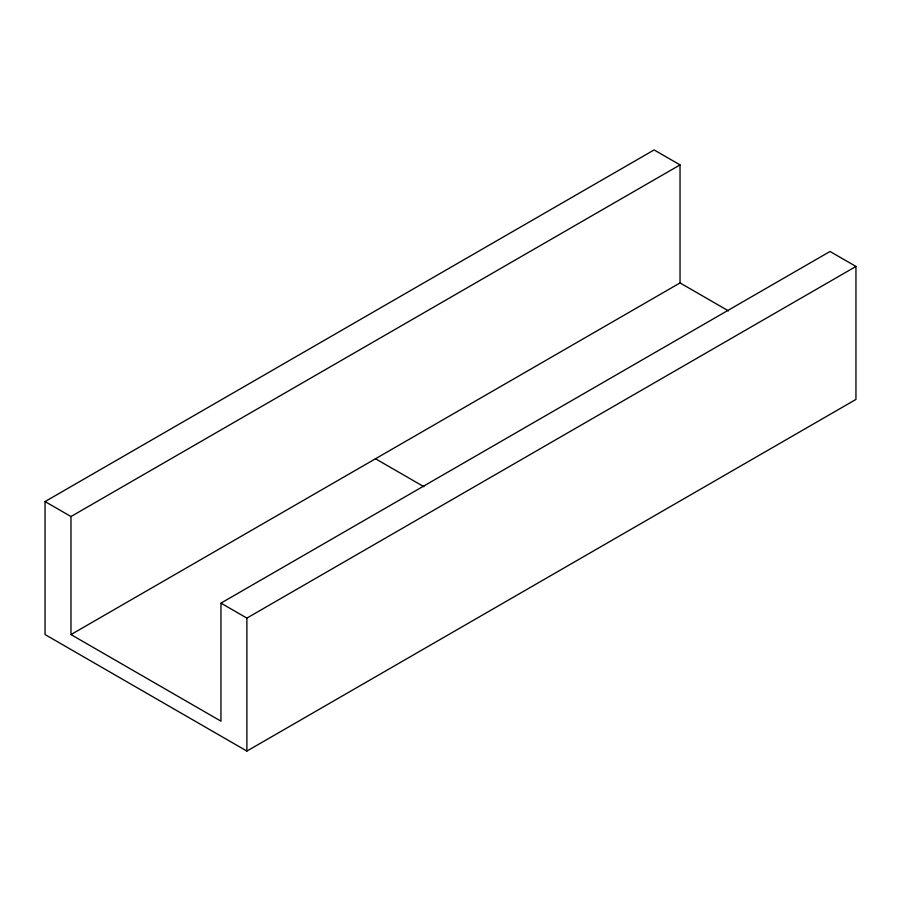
<?xml version="1.0" encoding="UTF-8"?>
<svg xmlns="http://www.w3.org/2000/svg" width="901" height="901" viewBox="0 0 901 901"><rect width="100%" height="100%" fill="white"/><g stroke="black" fill="none" stroke-linecap="round" stroke-linejoin="round"><path stroke-width="1.35" d="M70.976 634.574L220.959 721.16L220.959 603.129L830.024 251.48L855.95 266.448L855.95 399.436L246.885 751.074L45.05 634.552L45.05 501.564L654.115 149.926L680.041 164.894L680.041 282.925L70.976 634.574L70.976 516.532L680.041 164.894M220.959 603.129L246.885 618.097L855.95 266.448M680.041 282.925L728.425 310.868M375.503 458.755L423.887 486.686M45.05 501.564L70.976 516.532M246.885 618.097L246.885 751.074"/></g></svg>
